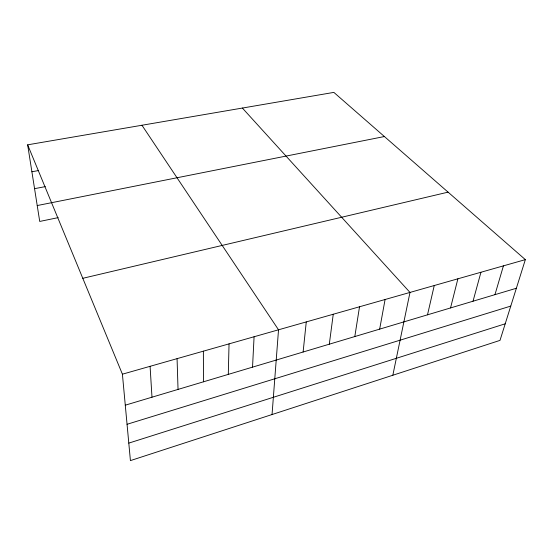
<?xml version="1.0" encoding="UTF-8"?>
<svg xmlns="http://www.w3.org/2000/svg" width="553" height="553" viewBox="0 0 553 553"><rect width="100%" height="100%" fill="white"/><g stroke="black" fill="none" stroke-linecap="round" stroke-linejoin="round"><path stroke-width="0.83" d="M228.292 374.388L229.046 343.869M252.534 367.137L254.083 336.749M272.048 414.536L278.525 329.802L141.955 125.248M303.113 352.019L306.265 321.915M329.298 344.187L333.252 314.242M354.805 336.563L359.519 306.77M379.662 329.132L385.088 299.505M392.837 375.245L409.987 292.426L242.38 108.056M427.51 314.823L434.25 285.528M450.543 307.938L457.891 278.802M473.022 301.219L480.944 272.249M494.956 294.659L503.424 265.862M525.35 259.627L500.009 340.378L130.418 460.608L122.407 374.187L27.65 144.824L333.853 92.392L525.35 259.627L122.407 374.187M128.801 443.112L505.214 323.795M127.052 424.289L510.772 306.086M125.282 405.183L516.364 288.258M82.798 278.304L448.082 192.147M58.176 217.633L39.726 221.442L27.65 144.824M37.224 205.55L384.404 136.536M34.562 188.67L45.339 186.61M31.894 171.769L38.641 170.531M150.084 366.314L151.985 397.199M177.071 358.648L178.038 389.409M203.38 351.162L203.469 381.812"/></g></svg>
